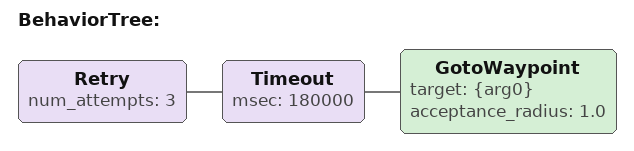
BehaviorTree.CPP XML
<?xml version="1.0"?>
<root>
  <BehaviorTree id="fly">
    <Retry num_attempts="3">
      <Timeout msec="180000">
        <GotoWaypoint target="{arg0}" acceptance_radius="1.0"/>
      </Timeout>
    </Retry>
  </BehaviorTree>
</root>
